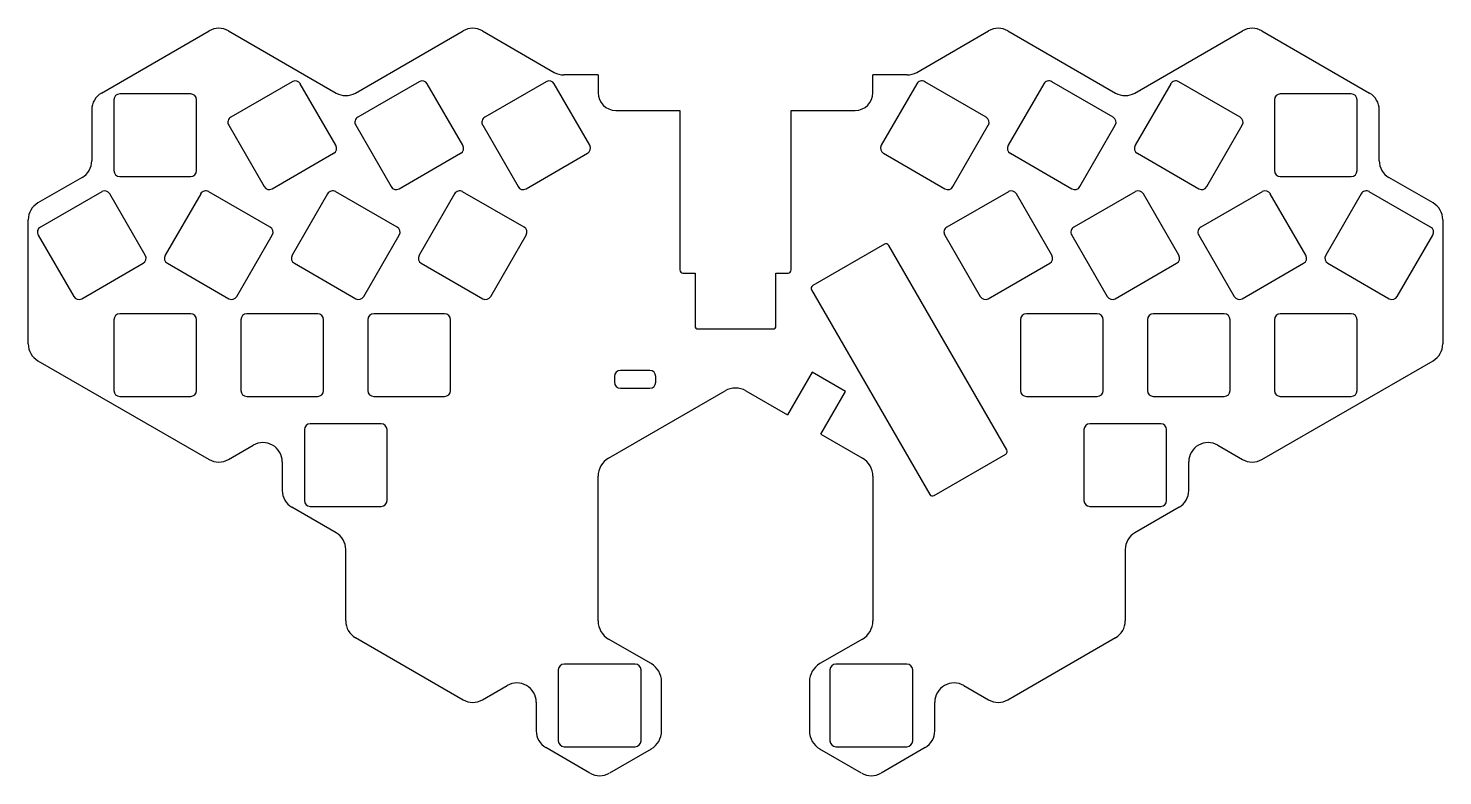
# Model space of a CAD drawing. Header units: millimetres. Extents: x 134 to 374, y -180 to -53.
import ezdxf

# ---------------------------------------------------------------- set-up
doc = ezdxf.new("R2010")
doc.units = ezdxf.units.MM

msp = doc.modelspace()

# ---------------------------------------------------------------- linework, layer by layer
for p, q in [((146.63, -63.99), (164.86, -53.46)), ((168.14, -53.46), (186.36, -63.99)), ((189.63, -63.99), (207.86, -53.46)), ((211.14, -53.46), (223.31, -60.5)), ((284.69, -60.5), (296.86, -53.46)), ((300.14, -53.46), (318.36, -63.99)), ((321.63, -63.99), (339.86, -53.46)), ((343.14, -53.46), (361.37, -63.99)), ((178.95, -62.08), (168.55, -68.08)), ((200.45, -62.08), (190.05, -68.08)), ((221.95, -62.08), (211.55, -68.08)), ((230.73, -60.93), (224.95, -60.93)), ((230.73, -60.93), (230.73, -63.93)), ((283.05, -60.93), (277.27, -60.93)), ((277.27, -63.93), (277.27, -60.93)), ((296.45, -68.08), (286.05, -62.08)), ((317.95, -68.08), (307.55, -62.08)), ((339.45, -68.08), (329.05, -62.08)), ((161.75, -64.14), (149.75, -64.14)), ((186.31, -72.84), (180.31, -62.44)), ((207.81, -72.84), (201.81, -62.44)), ((229.31, -72.84), (223.31, -62.44)), ((284.69, -62.44), (278.69, -72.84)), ((306.19, -62.44), (300.19, -72.84)), ((327.69, -62.44), (321.69, -72.84)), ((358.25, -64.14), (346.25, -64.14)), ((145, -66.82), (145, -75.46)), ((148.75, -65.14), (148.75, -77.14)), ((162.75, -77.14), (162.75, -65.14)), ((233.73, -66.93), (244.57, -66.93)), ((244.57, -66.93), (244.57, -93.95)), ((263.43, -66.93), (274.27, -66.93)), ((263.43, -93.95), (263.43, -66.93)), ((345.25, -65.14), (345.25, -77.14)), ((359.25, -77.14), (359.25, -65.14)), ((363, -75.46), (363, -66.82)), ((168.19, -69.44), (174.19, -79.84)), ((189.69, -69.44), (195.69, -79.84)), ((211.19, -69.44), (217.19, -79.84)), ((290.81, -79.84), (296.81, -69.44)), ((312.31, -79.84), (318.31, -69.44)), ((333.81, -79.84), (339.81, -69.44)), ((175.55, -80.2), (185.95, -74.2)), ((197.05, -80.2), (207.45, -74.2)), ((218.55, -80.2), (228.95, -74.2)), ((279.05, -74.2), (289.45, -80.2)), ((300.55, -74.2), (310.95, -80.2)), ((322.05, -74.2), (332.45, -80.2)), ((143.37, -78.29), (135.88, -82.61)), ((149.75, -78.14), (161.75, -78.14)), ((346.25, -78.14), (358.25, -78.14)), ((372.12, -82.61), (364.63, -78.29)), ((146.7, -80.7), (136.3, -86.7)), ((154.06, -91.46), (148.06, -81.06)), ((163.44, -81.06), (157.44, -91.46)), ((175.2, -86.7), (164.8, -80.7)), ((184.94, -81.06), (178.94, -91.46)), ((196.7, -86.7), (186.3, -80.7)), ((206.44, -81.06), (200.44, -91.46)), ((218.2, -86.7), (207.8, -80.7)), ((300.2, -80.7), (289.8, -86.7)), ((307.56, -91.46), (301.56, -81.06)), ((321.7, -80.7), (311.3, -86.7)), ((329.06, -91.46), (323.06, -81.06)), ((343.2, -80.7), (332.8, -86.7)), ((350.56, -91.46), (344.56, -81.06)), ((359.94, -81.06), (353.94, -91.46)), ((371.7, -86.7), (361.3, -80.7)), ((134.25, -106.49), (134.25, -85.44)), ((373.75, -85.44), (373.75, -106.49)), ((135.94, -88.06), (141.94, -98.46)), ((169.56, -98.46), (175.56, -88.06)), ((191.06, -98.46), (197.06, -88.06)), ((212.56, -98.46), (218.56, -88.06)), ((289.44, -88.06), (295.44, -98.46)), ((310.94, -88.06), (316.94, -98.46)), ((332.44, -88.06), (338.44, -98.46)), ((366.06, -98.46), (372.06, -88.06)), ((279.21, -89.59), (267.09, -96.59)), ((299.95, -124.43), (279.95, -89.79)), ((143.3, -98.82), (153.7, -92.82)), ((157.8, -92.82), (168.2, -98.82)), ((179.3, -92.82), (189.7, -98.82)), ((200.8, -92.82), (211.2, -98.82)), ((296.8, -98.82), (307.2, -92.82)), ((318.3, -98.82), (328.7, -92.82)), ((339.8, -98.82), (350.2, -92.82)), ((354.3, -92.82), (364.7, -98.82)), ((245.11, -94.49), (247.15, -94.49)), ((247.15, -94.49), (247.15, -103.41)), ((260.85, -94.49), (262.89, -94.49)), ((260.85, -103.41), (260.85, -94.49)), ((266.89, -97.33), (286.89, -131.97)), ((148.75, -102.38), (148.75, -114.38)), ((161.75, -101.38), (149.75, -101.38)), ((162.75, -114.38), (162.75, -102.38)), ((170.25, -102.38), (170.25, -114.38)), ((183.25, -101.38), (171.25, -101.38)), ((184.25, -114.38), (184.25, -102.38)), ((191.75, -102.38), (191.75, -114.38)), ((204.75, -101.38), (192.75, -101.38)), ((205.75, -114.38), (205.75, -102.38)), ((302.25, -102.38), (302.25, -114.38)), ((315.25, -101.38), (303.25, -101.38)), ((316.25, -114.38), (316.25, -102.38)), ((323.75, -102.38), (323.75, -114.38)), ((336.75, -101.38), (324.75, -101.38)), ((337.75, -114.38), (337.75, -102.38)), ((345.25, -102.38), (345.25, -114.38)), ((358.25, -101.38), (346.25, -101.38)), ((359.25, -114.38), (359.25, -102.38)), ((247.69, -103.95), (260.31, -103.95)), ((135.88, -109.32), (164.86, -126.06)), ((343.14, -126.06), (372.12, -109.32)), ((233.5, -111.98), (233.5, -112.98)), ((239.5, -110.98), (234.5, -110.98)), ((240.5, -112.98), (240.5, -111.98)), ((266.98, -111.27), (262.81, -118.49)), ((272.61, -114.52), (266.98, -111.27)), ((232.5, -125.82), (252.23, -114.43)), ((234.5, -113.98), (239.5, -113.98)), ((255.77, -114.43), (262.81, -118.49)), ((268.44, -121.74), (272.61, -114.52)), ((149.75, -115.38), (161.75, -115.38)), ((171.25, -115.38), (183.25, -115.38)), ((192.75, -115.38), (204.75, -115.38)), ((303.25, -115.38), (315.25, -115.38)), ((324.75, -115.38), (336.75, -115.38)), ((346.25, -115.38), (358.25, -115.38)), ((181, -121), (181, -133)), ((194, -120), (182, -120)), ((195, -133), (195, -121)), ((268.44, -121.74), (275.5, -125.82)), ((313, -121), (313, -133)), ((326, -120), (314, -120)), ((327, -133), (327, -121)), ((168.14, -126.06), (172.34, -123.63)), ((335.66, -123.63), (339.86, -126.06)), ((177.25, -126.46), (177.25, -131.32)), ((287.63, -132.17), (299.75, -125.17)), ((330.75, -131.32), (330.75, -126.46)), ((230.73, -153.4), (230.73, -128.89)), ((277.27, -128.89), (277.27, -153.4)), ((182, -134), (194, -134)), ((314, -134), (326, -134)), ((186.36, -138.47), (178.88, -134.15)), ((329.12, -134.15), (321.63, -138.47)), ((188, -153.4), (188, -141.3)), ((320, -141.3), (320, -153.4)), ((189.63, -156.23), (207.86, -166.76)), ((239.71, -160.63), (232.5, -156.47)), ((275.5, -156.47), (268.29, -160.63)), ((300.14, -166.76), (318.36, -156.23)), ((224, -161.7), (224, -173.7)), ((237, -160.7), (225, -160.7)), ((238, -173.7), (238, -161.7)), ((270, -161.7), (270, -173.7)), ((283, -160.7), (271, -160.7)), ((284, -173.7), (284, -161.7)), ((211.14, -166.76), (215.34, -164.33)), ((241.48, -172.02), (241.48, -163.7)), ((266.52, -163.7), (266.52, -172.02)), ((292.66, -164.33), (296.86, -166.76)), ((220.25, -167.16), (220.25, -172.02)), ((287.75, -172.02), (287.75, -167.16)), ((225, -174.7), (237, -174.7)), ((271, -174.7), (283, -174.7)), ((229.36, -179.17), (221.88, -174.85)), ((239.71, -175.09), (232.64, -179.17)), ((275.36, -179.17), (268.29, -175.09)), ((286.12, -174.85), (278.64, -179.17))]:
    msp.add_line(p, q)
for centre, radius, start, end in [((166.5, -56.3), 3.27, 59.9994, 120.0006), ((209.5, -56.3), 3.27, 59.9994, 120.0006), ((298.5, -56.3), 3.27, 59.9994, 120.0006), ((341.5, -56.3), 3.27, 59.9994, 120.0006), ((179.45, -62.94), 1, 30, 120), ((200.95, -62.94), 1, 30, 120), ((222.45, -62.94), 1, 30, 120), ((224.95, -57.66), 3.27, 239.9994, 270), ((283.05, -57.66), 3.27, 270, 300.0006), ((285.55, -62.94), 1, 60, 150), ((307.05, -62.94), 1, 60, 150), ((328.55, -62.94), 1, 60, 150), ((148.27, -66.82), 3.27, 120.0006, 180), ((149.75, -65.14), 1, 90, 180), ((161.75, -65.14), 1, 0, 90), ((188, -61.16), 3.27, 239.9994, 300.0006), ((233.73, -63.93), 3, 180, 270), ((274.27, -63.93), 3, 270, 0), ((320, -61.16), 3.27, 239.9994, 300.0006), ((346.25, -65.14), 1, 90, 180), ((358.25, -65.14), 1, 0, 90), ((359.73, -66.82), 3.27, 0, 59.9994), ((169.05, -68.94), 1, 120, 210), ((190.55, -68.94), 1, 120, 210), ((212.05, -68.94), 1, 120, 210), ((295.95, -68.94), 1, 330, 60), ((317.45, -68.94), 1, 330, 60), ((338.95, -68.94), 1, 330, 60), ((185.45, -73.34), 1, 300, 30), ((206.95, -73.34), 1, 300, 30), ((228.45, -73.34), 1, 300, 30), ((279.55, -73.34), 1, 150, 240), ((301.05, -73.34), 1, 150, 240), ((322.55, -73.34), 1, 150, 240), ((141.73, -75.46), 3.27, 300.0006, 0), ((366.27, -75.46), 3.27, 180, 239.9994), ((149.75, -77.14), 1, 180, 270), ((161.75, -77.14), 1, 270, 0), ((346.25, -77.14), 1, 180, 270), ((358.25, -77.14), 1, 270, 0), ((147.2, -81.56), 1, 30, 120), ((164.3, -81.56), 1, 60, 150), ((175.05, -79.34), 1, 210, 300), ((185.8, -81.56), 1, 60, 150), ((196.55, -79.34), 1, 210, 300), ((207.3, -81.56), 1, 60, 150), ((218.05, -79.34), 1, 210, 300), ((289.95, -79.34), 1, 240, 330), ((300.7, -81.56), 1, 30, 120), ((311.45, -79.34), 1, 240, 330), ((322.2, -81.56), 1, 30, 120), ((332.95, -79.34), 1, 240, 330), ((343.7, -81.56), 1, 30, 120), ((360.8, -81.56), 1, 60, 150), ((137.52, -85.44), 3.27, 120.0006, 180), ((370.48, -85.44), 3.27, 0, 59.9994), ((136.8, -87.56), 1, 120, 210), ((174.7, -87.56), 1, 330, 60), ((196.2, -87.56), 1, 330, 60), ((217.7, -87.56), 1, 330, 60), ((290.3, -87.56), 1, 120, 210), ((311.8, -87.56), 1, 120, 210), ((333.3, -87.56), 1, 120, 210), ((371.2, -87.56), 1, 330, 60), ((279.48, -90.06), 0.54, 30, 120), ((153.2, -91.96), 1, 300, 30), ((158.3, -91.96), 1, 150, 240), ((179.8, -91.96), 1, 150, 240), ((201.3, -91.96), 1, 150, 240), ((306.7, -91.96), 1, 300, 30), ((328.2, -91.96), 1, 300, 30), ((349.7, -91.96), 1, 300, 30), ((354.8, -91.96), 1, 150, 240), ((245.11, -93.95), 0.54, 180, 270), ((262.89, -93.95), 0.54, 270, 0), ((267.36, -97.06), 0.54, 120, 210), ((142.8, -97.96), 1, 210, 300), ((168.7, -97.96), 1, 240, 330), ((190.2, -97.96), 1, 240, 330), ((211.7, -97.96), 1, 240, 330), ((296.3, -97.96), 1, 210, 300), ((317.8, -97.96), 1, 210, 300), ((339.3, -97.96), 1, 210, 300), ((365.2, -97.96), 1, 240, 330), ((149.75, -102.38), 1, 90, 180), ((161.75, -102.38), 1, 0, 90), ((171.25, -102.38), 1, 90, 180), ((183.25, -102.38), 1, 0, 90), ((192.75, -102.38), 1, 90, 180), ((204.75, -102.38), 1, 0, 90), ((303.25, -102.38), 1, 90, 180), ((315.25, -102.38), 1, 0, 90), ((324.75, -102.38), 1, 90, 180), ((336.75, -102.38), 1, 0, 90), ((346.25, -102.38), 1, 90, 180), ((358.25, -102.38), 1, 0, 90), ((247.69, -103.41), 0.54, 180, 270), ((260.31, -103.41), 0.54, 270, 0), ((137.52, -106.49), 3.27, 180, 239.9994), ((370.48, -106.49), 3.27, 300.0006, 0), ((234.5, -111.98), 1, 90, 180), ((239.5, -111.98), 1, 0, 90), ((149.75, -114.38), 1, 180, 270), ((161.75, -114.38), 1, 270, 0), ((171.25, -114.38), 1, 180, 270), ((183.25, -114.38), 1, 270, 0), ((192.75, -114.38), 1, 180, 270), ((204.75, -114.38), 1, 270, 0), ((234.5, -112.98), 1, 180, 270), ((239.5, -112.98), 1, 270, 0), ((254, -117.5), 3.54, 59.9994, 120.0006), ((303.25, -114.38), 1, 180, 270), ((315.25, -114.38), 1, 270, 0), ((324.75, -114.38), 1, 180, 270), ((336.75, -114.38), 1, 270, 0), ((346.25, -114.38), 1, 180, 270), ((358.25, -114.38), 1, 270, 0), ((182, -121), 1, 90, 180), ((194, -121), 1, 0, 90), ((314, -121), 1, 90, 180), ((326, -121), 1, 0, 90), ((173.98, -126.46), 3.27, 0, 120.0006), ((299.48, -124.7), 0.54, 300, 30), ((334.02, -126.46), 3.27, 59.9994, 180), ((166.5, -123.22), 3.27, 239.9994, 300.0006), ((234.27, -128.89), 3.54, 120.0006, 180), ((273.73, -128.89), 3.54, 0, 59.9994), ((341.5, -123.22), 3.27, 239.9994, 300.0006), ((180.52, -131.32), 3.27, 180, 239.9994), ((327.48, -131.32), 3.27, 300.0006, 0), ((182, -133), 1, 180, 270), ((194, -133), 1, 270, 0), ((287.36, -131.7), 0.54, 210, 300), ((314, -133), 1, 180, 270), ((326, -133), 1, 270, 0), ((184.73, -141.3), 3.27, 0, 59.9994), ((323.27, -141.3), 3.27, 120.0006, 180), ((191.27, -153.4), 3.27, 180, 239.9994), ((234.27, -153.4), 3.54, 180, 239.9994), ((273.73, -153.4), 3.54, 300.0006, 0), ((316.73, -153.4), 3.27, 300.0006, 0), ((225, -161.7), 1, 90, 180), ((237, -161.7), 1, 0, 90), ((237.94, -163.7), 3.54, 0, 59.9994), ((270.06, -163.7), 3.54, 120.0006, 180), ((271, -161.7), 1, 90, 180), ((283, -161.7), 1, 0, 90), ((216.98, -167.16), 3.27, 0, 120.0006), ((291.02, -167.16), 3.27, 59.9994, 180), ((209.5, -163.93), 3.27, 239.9994, 300.0006), ((298.5, -163.93), 3.27, 239.9994, 300.0006), ((223.52, -172.02), 3.27, 180, 239.9994), ((237.94, -172.02), 3.54, 300.0006, 0), ((270.06, -172.02), 3.54, 180, 239.9994), ((284.48, -172.02), 3.27, 300.0006, 0), ((225, -173.7), 1, 180, 270), ((237, -173.7), 1, 270, 0), ((271, -173.7), 1, 180, 270), ((283, -173.7), 1, 270, 0), ((231, -176.34), 3.27, 239.9994, 300.0006), ((277, -176.34), 3.27, 239.9994, 300.0006)]:
    msp.add_arc(centre, radius, start, end)

doc.saveas('drawing.dxf')
